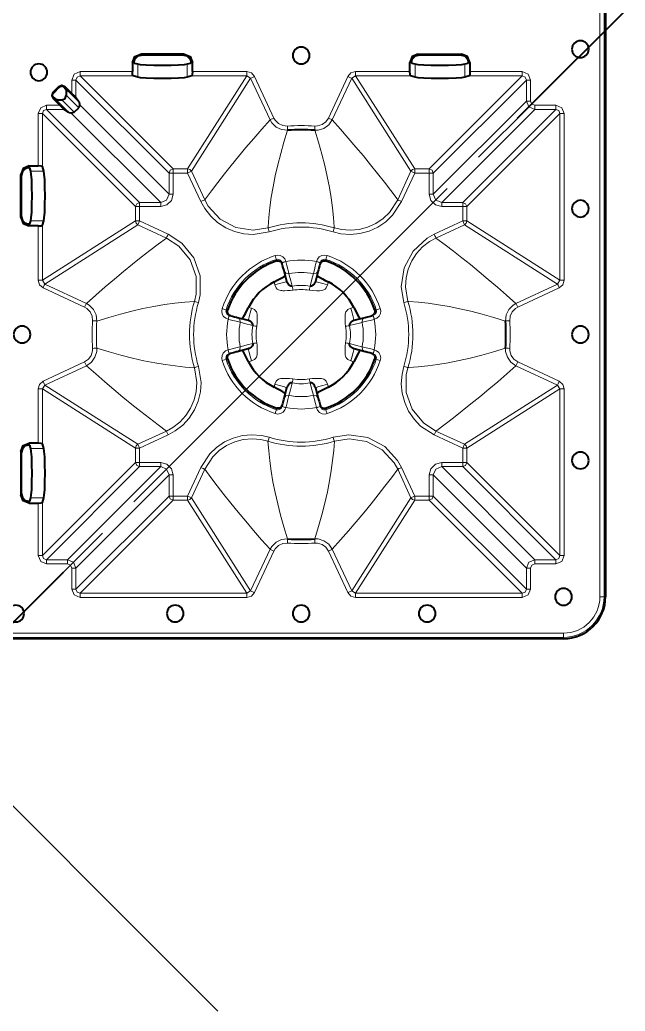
# Model space of a CAD drawing. Header units: millimetres. Extents: x 0 to 2941, y -405 to 1422.
# Drawn here: x 1132 to 1276.2, y 36.9 to 273.2 of the extents above; entities that cross this region are included whole.
import ezdxf

# ---------------------------------------------------------------- set-up
doc = ezdxf.new("R2010")
doc.units = ezdxf.units.MM
doc.layers.add('FINE', color=9, linetype='Continuous')
doc.layers.add('OUTLINE', color=7, linetype='Continuous')

msp = doc.modelspace()

# ---------------------------------------------------------------- linework, layer by layer
at = {"layer": 'FINE', "lineweight": 9}
for p, q in [((1270.23, 685.66), (1270.23, 135.69)), ((1261.24, 260.36), (1273.68, 272.8)), ((1160.89, 265), (1161.24, 264.88)), ((1170.81, 264.88), (1171.17, 265)), ((1227.32, 264.88), (1226.97, 265)), ((1237.25, 265), (1236.89, 264.88)), ((1159.36, 262.86), (1158.88, 263.01)), ((1160.12, 259.49), (1160.12, 262.59)), ((1171.93, 262.59), (1171.93, 259.49)), ((1173.18, 263.01), (1172.69, 262.86)), ((1224.96, 263.01), (1225.44, 262.86)), ((1226.2, 262.59), (1226.2, 259.49)), ((1238.02, 259.49), (1238.02, 262.59)), ((1238.77, 262.86), (1239.26, 263.01)), ((1186.13, 260.84), (1173.18, 260.84)), ((1224.96, 260.84), (1212.01, 260.84)), ((1251.71, 260.84), (1239.26, 260.84)), ((1144.42, 258.84), (1144.42, 255.66)), ((1168.59, 237.67), (1146.42, 259.84)), ((1146.42, 259.84), (1159.04, 259.84)), ((1186.13, 259.84), (1172, 237.67)), ((1172.91, 237.09), (1187.03, 259.26)), ((1173.01, 259.84), (1186.13, 259.84)), ((1186.13, 259.84), (1187.03, 259.26)), ((1187.03, 259.26), (1191.65, 249.36)), ((1210.2, 259.68), (1205.58, 249.78)), ((1206.48, 249.36), (1211.1, 259.26)), ((1211.1, 259.26), (1212.01, 259.84)), ((1212.01, 259.84), (1225.12, 259.84)), ((1251.71, 259.84), (1229.54, 237.67)), ((1230.54, 236.67), (1252.71, 258.84)), ((1239.09, 259.84), (1251.71, 259.84)), ((1252.71, 258.84), (1252.71, 253.83)), ((1140.09, 255.8), (1139.94, 255.9)), ((1141.46, 257.16), (1141.36, 257.31)), ((1146.07, 252.25), (1143.12, 255.21)), ((1138.42, 252.84), (1141.59, 252.84)), ((1145.01, 251.18), (1142.05, 254.14)), ((1167.59, 231.66), (1146.22, 253.04)), ((1252.71, 253.83), (1230.54, 231.66)), ((1241.33, 240.45), (1253.77, 252.89)), ((1136.42, 238.38), (1136.42, 250.84)), ((1159.59, 228.67), (1137.42, 250.84)), ((1137.42, 250.84), (1137.42, 238.22)), ((1232.54, 229.67), (1254.71, 251.84)), ((1238.54, 228.67), (1260.71, 250.84)), ((1254.71, 251.84), (1259.71, 251.84)), ((1132.26, 236.37), (1132.38, 236.02)), ((1134.4, 237.9), (1134.25, 238.38)), ((1137.77, 237.14), (1134.67, 237.14)), ((1167.59, 231.66), (1167.59, 236.67)), ((1168.59, 237.67), (1172, 237.67)), ((1175.17, 229.86), (1172, 236.67)), ((1172.91, 237.09), (1176.08, 230.28)), ((1222.06, 230.28), (1225.23, 237.09)), ((1226.13, 236.67), (1222.96, 229.86)), ((1226.13, 237.67), (1229.54, 237.67)), ((1229.54, 236.67), (1226.13, 236.67)), ((1229.54, 231.66), (1229.54, 236.67)), ((1230.54, 236.67), (1230.54, 231.66)), ((1159.2, 158.33), (1233.86, 232.99)), ((1176.08, 230.28), (1176.24, 230.5)), ((1221.9, 230.5), (1222.06, 230.28)), ((1232.54, 229.67), (1237.54, 229.67)), ((1160.59, 228.67), (1160.59, 225.26)), ((1165.6, 228.67), (1160.59, 228.67)), ((1237.54, 228.67), (1232.54, 228.67)), ((1237.54, 225.26), (1237.54, 228.67)), ((1238.54, 228.67), (1238.54, 225.26)), ((1132.38, 226.44), (1132.26, 226.09)), ((1134.25, 224.08), (1134.4, 224.56)), ((1134.67, 225.32), (1137.77, 225.32)), ((1137.42, 211.13), (1159.59, 225.26)), ((1230.74, 222.08), (1237.54, 225.26)), ((1260.71, 211.13), (1238.54, 225.26)), ((1136.42, 211.13), (1136.42, 224.08)), ((1137.42, 224.25), (1137.42, 211.13)), ((1160.17, 224.35), (1138, 210.23)), ((1166.97, 221.18), (1160.17, 224.35)), ((1191.18, 223.86), (1191.16, 223.61)), ((1206.97, 223.61), (1206.96, 223.86)), ((1237.96, 224.35), (1231.16, 221.18)), ((1237.96, 224.35), (1260.14, 210.23)), ((1231.16, 221.18), (1231.38, 221.02)), ((1195.43, 215.62), (1195.44, 215.57)), ((1137.42, 211.13), (1138, 210.23)), ((1192.78, 210.06), (1192.6, 210.74)), ((1205.54, 210.74), (1205.35, 210.06)), ((1260.71, 211.13), (1260.14, 210.23)), ((1147.48, 204.7), (1137.57, 209.32)), ((1138, 210.23), (1147.9, 205.61)), ((1260.14, 210.23), (1250.23, 205.61)), ((1224.74, 206.08), (1224.49, 206.09)), ((1186.52, 204.66), (1187.2, 204.48)), ((1210.93, 204.48), (1211.62, 204.66)), ((1181.68, 201.81), (1181.64, 201.83)), ((1216.5, 201.83), (1216.45, 201.81)), ((1181.64, 194.56), (1181.68, 194.57)), ((1216.45, 194.57), (1216.5, 194.56)), ((1137.57, 187.06), (1147.48, 191.68)), ((1187.2, 191.91), (1186.52, 191.72)), ((1211.62, 191.72), (1210.93, 191.91)), ((1147.9, 190.77), (1138, 186.15)), ((1224.49, 190.29), (1224.74, 190.3)), ((1250.23, 190.77), (1260.14, 186.15)), ((1136.42, 172.3), (1136.42, 185.25)), ((1138, 186.15), (1137.42, 185.25)), ((1159.59, 171.12), (1137.42, 185.25)), ((1137.42, 185.25), (1137.42, 172.13)), ((1138, 186.15), (1160.17, 172.03)), ((1192.6, 185.64), (1192.78, 186.33)), ((1205.35, 186.33), (1205.54, 185.64)), ((1260.14, 186.15), (1237.96, 172.03)), ((1238.54, 171.12), (1260.71, 185.25)), ((1260.14, 186.15), (1260.71, 185.25)), ((1260.71, 185.25), (1260.71, 145.54)), ((1261.71, 145.54), (1261.71, 185.25)), ((1195.44, 180.81), (1195.43, 180.76)), ((1202.7, 180.76), (1202.69, 180.81)), ((1160.17, 172.03), (1166.97, 175.2)), ((1231.38, 175.36), (1231.16, 175.2)), ((1231.16, 175.2), (1237.96, 172.03)), ((1167.39, 174.3), (1160.59, 171.12)), ((1237.54, 171.12), (1230.74, 174.3)), ((1132.38, 169.94), (1132.26, 170.29)), ((1134.25, 172.3), (1134.4, 171.82)), ((1134.67, 171.06), (1137.77, 171.06)), ((1159.59, 167.71), (1159.59, 171.12)), ((1237.54, 167.71), (1237.54, 171.12)), ((1238.54, 171.12), (1238.54, 167.71)), ((1137.42, 145.54), (1159.59, 167.71)), ((1160.59, 166.72), (1138.42, 144.54)), ((1143.42, 144.54), (1165.6, 166.72)), ((1165.6, 166.72), (1160.59, 166.72)), ((1172, 159.71), (1175.17, 166.52)), ((1176.08, 166.1), (1172.91, 159.29)), ((1225.23, 159.29), (1222.06, 166.1)), ((1222.96, 166.52), (1226.13, 159.71)), ((1232.54, 167.71), (1237.54, 167.71)), ((1254.71, 144.54), (1232.54, 166.72)), ((1237.54, 166.72), (1259.71, 144.54)), ((1260.71, 145.54), (1238.54, 167.71)), ((1167.59, 164.72), (1145.42, 142.55)), ((1167.59, 159.71), (1167.59, 164.72)), ((1230.54, 164.72), (1230.54, 159.71)), ((1252.71, 142.55), (1230.54, 164.72)), ((1132.26, 160.01), (1132.38, 160.36)), ((1134.4, 158.48), (1134.25, 158)), ((1137.77, 159.24), (1134.67, 159.24)), ((1145.42, 137.54), (1167.59, 159.71)), ((1168.59, 158.72), (1146.42, 136.54)), ((1172, 158.72), (1168.59, 158.72)), ((1186.13, 136.54), (1172, 158.72)), ((1172.91, 159.29), (1187.03, 137.12)), ((1211.1, 137.12), (1225.23, 159.29)), ((1226.13, 158.72), (1212.01, 136.54)), ((1229.54, 158.72), (1226.13, 158.72)), ((1251.71, 136.54), (1229.54, 158.72)), ((1136.42, 145.54), (1136.42, 158)), ((1137.42, 158.17), (1137.42, 145.54)), ((1139.29, 138.42), (1151.74, 150.86)), ((1187.03, 137.12), (1191.65, 147.02)), ((1192.55, 146.6), (1187.94, 136.7)), ((1210.2, 136.7), (1205.58, 146.6)), ((1206.48, 147.02), (1211.1, 137.12)), ((1138.42, 144.54), (1143.42, 144.54)), ((1259.71, 144.54), (1254.71, 144.54)), ((1143.42, 143.55), (1138.42, 143.55)), ((1144.42, 137.54), (1144.42, 142.55)), ((1145.42, 142.55), (1145.42, 137.54)), ((1253.71, 142.55), (1253.71, 137.54)), ((1254.71, 143.55), (1259.71, 143.55)), ((1211.1, 137.12), (1212.01, 136.54)), ((1186.13, 135.55), (1146.42, 135.55)), ((1212.01, 136.54), (1251.71, 136.54)), ((1251.71, 135.55), (1212.01, 135.55)), ((711.59, 127.03), (1261.57, 127.03)), ((1261.57, 125.7), (1261.57, 126.03))]:
    msp.add_line(p, q, dxfattribs=at)
for points in [[(1271.56, 135.69), (1271.23, 135.69), (1271.23, 685.66)], [(1158.88, 260.84), (1146.42, 260.84), (1145.01, 260.25), (1144.42, 258.84)], [(1146.42, 260.84), (1146.42, 260.15), (1146.42, 259.84)], [(1186.13, 260.84), (1186.13, 260.15), (1186.13, 259.84)], [(1187.94, 259.68), (1187.2, 260.52), (1186.13, 260.84)], [(1212.01, 260.84), (1210.93, 260.52), (1210.2, 259.68)], [(1212.01, 260.84), (1212.01, 260.15), (1212.01, 259.84)], [(1251.71, 260.84), (1251.71, 260.15), (1251.71, 259.84)], [(1253.71, 253.83), (1253.71, 258.84), (1253.13, 260.25), (1251.71, 260.84)], [(1145.42, 258.84), (1145.11, 258.84), (1144.42, 258.84)], [(1145.42, 258.84), (1145.71, 259.55), (1146.42, 259.84)], [(1145.42, 254.64), (1145.42, 258.84), (1167.59, 236.67)], [(1187.94, 259.68), (1187.31, 259.39), (1187.03, 259.26)], [(1210.2, 259.68), (1210.82, 259.39), (1211.1, 259.26)], [(1211.1, 259.26), (1225.23, 237.09), (1225.6, 237.51), (1226.13, 237.67), (1212.01, 259.84)], [(1251.71, 259.84), (1252.42, 259.55), (1252.71, 258.84)], [(1253.71, 258.84), (1253.02, 258.84), (1252.71, 258.84)], [(1142.78, 257.31), (1143.47, 256.27), (1146.17, 253.57)], [(1143.47, 256.27), (1143.28, 256.42), (1143.06, 256.51)], [(1143.11, 255.91), (1143.37, 256.17), (1143.47, 256.27)], [(1136.42, 250.84), (1137.01, 252.25), (1138.42, 252.84)], [(1138.42, 251.84), (1138.42, 252.15), (1138.42, 252.84)], [(1139.95, 254.48), (1140.99, 253.79), (1140.84, 253.98), (1140.74, 254.19)], [(1141.35, 254.15), (1141.09, 253.89), (1140.99, 253.79), (1143.69, 251.08)], [(1253.71, 253.83), (1253.02, 253.83), (1252.71, 253.83)], [(1252.71, 253.83), (1253.3, 252.42), (1254.71, 251.84)], [(1259.71, 252.84), (1254.71, 252.84), (1254, 253.13), (1253.71, 253.83)], [(1254.71, 252.84), (1254.71, 252.15), (1254.71, 251.84)], [(1259.71, 252.84), (1259.71, 252.15), (1259.71, 251.84)], [(1261.71, 250.84), (1261.13, 252.25), (1259.71, 252.84)], [(1136.42, 250.84), (1137.11, 250.84), (1137.42, 250.84)], [(1138.42, 251.84), (1137.71, 251.55), (1137.42, 250.84)], [(1142.61, 251.84), (1138.42, 251.84), (1160.59, 229.67), (1165.6, 229.67), (1144.22, 251.04)], [(1259.71, 251.84), (1237.54, 229.67), (1238.25, 229.37), (1238.54, 228.67)], [(1259.71, 251.84), (1260.42, 251.55), (1260.71, 250.84), (1260.71, 211.13)], [(1260.56, 209.32), (1261.4, 210.06), (1261.71, 211.13), (1261.71, 250.84)], [(1261.71, 250.84), (1261.02, 250.84), (1260.71, 250.84)], [(1191.65, 249.36), (1189.68, 247.12), (1187.77, 244.92), (1185.92, 242.75), (1184.13, 240.61), (1182.41, 238.5), (1180.77, 236.45), (1179.2, 234.44), (1177.69, 232.46), (1176.24, 230.5)], [(1192.55, 249.78), (1192.22, 249.62), (1191.93, 249.49), (1191.73, 249.4), (1191.65, 249.36)], [(1191.65, 249.36), (1192.06, 248.66), (1193.09, 247.64), (1194.4, 247.02), (1195.84, 246.88)], [(1202.29, 246.88), (1203.1, 246.9), (1204.49, 247.31), (1205.66, 248.17), (1206.48, 249.36)], [(1205.58, 249.78), (1204.95, 248.86), (1204.05, 248.21), (1202.98, 247.89), (1202.36, 247.87)], [(1205.58, 249.78), (1205.91, 249.62), (1206.2, 249.49), (1206.4, 249.4), (1206.48, 249.36)], [(1221.9, 230.5), (1220.42, 232.49), (1218.88, 234.51), (1217.27, 236.57), (1215.6, 238.65), (1213.88, 240.76), (1212.12, 242.87), (1210.3, 245), (1208.42, 247.16), (1206.48, 249.36)], [(1191.18, 223.86), (1191.35, 226.12), (1191.61, 228.47), (1191.95, 230.9), (1192.38, 233.41), (1192.9, 236), (1193.5, 238.62), (1194.19, 241.3), (1194.97, 244.06), (1195.84, 246.88)], [(1195.78, 247.87), (1195.8, 247.5), (1195.82, 247.19), (1195.84, 246.97), (1195.84, 246.88)], [(1202.36, 247.87), (1202.33, 247.5), (1202.31, 247.19), (1202.3, 246.97), (1202.29, 246.88)], [(1202.29, 246.88), (1203.18, 244.01), (1203.97, 241.21), (1204.67, 238.47), (1205.27, 235.82), (1205.79, 233.23), (1206.2, 230.77), (1206.54, 228.38), (1206.79, 226.08), (1206.96, 223.86)], [(1167.59, 236.67), (1167.89, 237.37), (1168.59, 237.67)], [(1167.59, 236.67), (1167.9, 236.67), (1168.59, 236.67)], [(1168.59, 237.67), (1168.59, 237.35), (1168.59, 236.67)], [(1172, 236.67), (1168.59, 236.67), (1168.59, 231.66)], [(1172, 237.67), (1172, 237.35), (1172, 236.67)], [(1172, 237.67), (1172.54, 237.51), (1172.91, 237.09)], [(1172.91, 237.09), (1172.62, 236.96), (1172, 236.67)], [(1225.23, 237.09), (1225.51, 236.96), (1226.13, 236.67)], [(1226.13, 237.67), (1226.13, 237.35), (1226.13, 236.67)], [(1229.54, 237.67), (1229.54, 237.35), (1229.54, 236.67)], [(1229.54, 237.67), (1230.25, 237.37), (1230.54, 236.67)], [(1230.54, 236.67), (1230.23, 236.67), (1229.54, 236.67)], [(1168.59, 231.66), (1168.19, 230.16), (1167.09, 229.07), (1165.6, 228.67)], [(1165.6, 229.67), (1167.01, 230.25), (1167.59, 231.66)], [(1167.59, 231.66), (1167.9, 231.66), (1168.59, 231.66)], [(1232.54, 228.67), (1231.04, 229.07), (1229.94, 230.16), (1229.54, 231.66)], [(1230.54, 231.66), (1230.23, 231.66), (1229.54, 231.66)], [(1230.54, 231.66), (1231.12, 230.25), (1232.54, 229.67)], [(1159.59, 225.26), (1159.59, 228.67), (1159.89, 229.37), (1160.59, 229.67)], [(1160.59, 229.67), (1160.59, 229.35), (1160.59, 228.67)], [(1165.6, 229.67), (1165.6, 229.35), (1165.6, 228.67)], [(1176.08, 230.28), (1175.99, 230.25), (1175.8, 230.15), (1175.51, 230.02), (1175.17, 229.86)], [(1191.46, 222.66), (1187.67, 222.05), (1185.43, 222.2), (1183.18, 222.74), (1181.11, 223.62), (1179.17, 224.87), (1177.51, 226.39), (1176.09, 228.21), (1175.17, 229.86)], [(1176.08, 230.28), (1176.92, 228.76), (1179.78, 225.66), (1183.49, 223.68), (1187.65, 223.05), (1191.16, 223.61)], [(1206.97, 223.61), (1208.67, 223.21), (1210.75, 223.04), (1212.88, 223.24), (1214.89, 223.77), (1216.84, 224.66), (1218.57, 225.83), (1220.11, 227.31), (1222.06, 230.28)], [(1222.06, 230.28), (1222.14, 230.25), (1222.34, 230.15), (1222.63, 230.02), (1222.96, 229.86)], [(1232.54, 229.67), (1232.54, 229.35), (1232.54, 228.67)], [(1237.54, 229.67), (1237.54, 229.35), (1237.54, 228.67)], [(1160.59, 228.67), (1159.9, 228.67), (1159.59, 228.67)], [(1238.54, 228.67), (1238.23, 228.67), (1237.54, 228.67)], [(1160.59, 225.26), (1159.9, 225.26), (1159.59, 225.26)], [(1160.17, 224.35), (1159.75, 224.72), (1159.59, 225.26)], [(1160.59, 225.26), (1160.3, 224.63), (1160.17, 224.35)], [(1160.59, 225.26), (1167.39, 222.08), (1170.61, 219.99), (1173.47, 216.46), (1175, 212.18), (1175.03, 207.63), (1174.6, 205.8)], [(1238.54, 225.26), (1238.23, 225.26), (1237.54, 225.26)], [(1237.96, 224.35), (1237.83, 224.63), (1237.54, 225.26)], [(1238.54, 225.26), (1238.38, 224.72), (1237.96, 224.35)], [(1167.39, 222.08), (1167.24, 221.75), (1167.1, 221.46), (1167.01, 221.26), (1166.97, 221.18)], [(1191.16, 223.61), (1191.19, 223.52), (1191.26, 223.31), (1191.35, 223.01), (1191.46, 222.66)], [(1206.97, 223.61), (1206.94, 223.52), (1206.88, 223.31), (1206.78, 223.01), (1206.67, 222.66)], [(1223.53, 205.8), (1222.92, 209.58), (1223.61, 214.08), (1225.75, 218.09), (1229.09, 221.17), (1230.74, 222.08)], [(1231.16, 221.18), (1231.12, 221.26), (1231.03, 221.46), (1230.89, 221.75), (1230.74, 222.08)], [(1147.9, 205.61), (1150.16, 207.6), (1152.39, 209.54), (1154.58, 211.41), (1156.75, 213.21), (1158.89, 214.95), (1160.95, 216.6), (1162.99, 218.19), (1165, 219.71), (1166.97, 221.18)], [(1173.65, 206.09), (1174.05, 207.79), (1174.02, 212), (1172.6, 215.97), (1169.95, 219.24), (1166.97, 221.18)], [(1231.16, 221.18), (1229.63, 220.33), (1227.99, 219.06), (1226.54, 217.48), (1225.4, 215.73), (1224.56, 213.77), (1224.07, 211.74), (1223.92, 209.6), (1224.49, 206.09)], [(1250.23, 205.61), (1248, 207.58), (1245.8, 209.49), (1243.63, 211.34), (1241.49, 213.13), (1239.37, 214.85), (1237.33, 216.48), (1235.32, 218.06), (1233.33, 219.57), (1231.38, 221.02)], [(1192.87, 217.03), (1193.38, 217.13), (1194.05, 217.05), (1194.66, 216.74), (1195.14, 216.25), (1195.43, 215.62)], [(1192.87, 217.03), (1193.07, 216.42), (1193.18, 216.1)], [(1194.47, 215.36), (1194.32, 215.69), (1194.08, 215.94), (1193.77, 216.1), (1193.43, 216.15), (1193.18, 216.1), (1193.23, 215.9), (1193.27, 215.73)], [(1195.43, 215.62), (1194.75, 215.44), (1194.47, 215.36)], [(1195.44, 215.57), (1194.76, 215.39), (1194.48, 215.32)], [(1195.44, 215.57), (1195.68, 214.61), (1195.89, 213.75), (1196.05, 213.1), (1196.14, 212.73), (1196.15, 212.7), (1196.24, 212.37), (1196.59, 211.02), (1196.93, 209.72)], [(1201.98, 212.7), (1202.06, 213.03), (1202.21, 213.65), (1202.42, 214.48), (1202.65, 215.44), (1202.69, 215.57)], [(1202.69, 215.57), (1202.7, 215.62), (1202.94, 216.17), (1203.38, 216.68), (1203.96, 217.01), (1204.61, 217.13), (1205.26, 217.03)], [(1203.66, 215.32), (1203.37, 215.39), (1202.69, 215.57)], [(1203.67, 215.36), (1203.38, 215.44), (1202.7, 215.62)], [(1204.86, 215.73), (1204.95, 216.06), (1204.96, 216.1), (1204.63, 216.15), (1204.3, 216.08), (1204.01, 215.91), (1203.79, 215.64), (1203.67, 215.36)], [(1204.96, 216.1), (1205.06, 216.42), (1205.26, 217.03)], [(1196.15, 212.7), (1195.42, 212.83), (1194.99, 213.41)], [(1203.14, 213.41), (1202.71, 212.83), (1201.98, 212.7)], [(1136.42, 211.13), (1137.11, 211.13), (1137.42, 211.13)], [(1137.57, 209.32), (1136.73, 210.06), (1136.42, 211.13)], [(1192.78, 210.06), (1193.89, 210.35), (1194.83, 210.6), (1195.46, 210.77), (1195.68, 210.83)], [(1205.35, 210.06), (1204.24, 210.35), (1203.3, 210.6), (1202.67, 210.77), (1202.45, 210.83)], [(1261.71, 211.13), (1261.02, 211.13), (1260.71, 211.13)], [(1137.57, 209.32), (1137.86, 209.94), (1138, 210.23)], [(1192.78, 210.06), (1193.13, 209.31), (1193.38, 209.04), (1193.68, 208.85), (1194.19, 208.69), (1194.43, 208.66), (1194.72, 208.64), (1195.13, 208.64), (1195.81, 208.65), (1196.42, 208.67), (1197.11, 208.75)], [(1197.11, 208.75), (1197.05, 209.09), (1196.99, 209.39), (1196.95, 209.6), (1196.93, 209.72)], [(1201.02, 208.75), (1201.85, 208.67), (1202.81, 208.64), (1203.42, 208.64), (1203.94, 208.69), (1204.21, 208.75), (1204.45, 208.85), (1204.75, 209.04), (1205.01, 209.31), (1205.35, 210.06)], [(1201.02, 208.75), (1201.08, 209.09), (1201.14, 209.39), (1201.18, 209.6), (1201.2, 209.72)], [(1248.75, 201.48), (1248.86, 202.59), (1249.34, 203.59), (1250.12, 204.39), (1250.65, 204.7), (1260.56, 209.32)], [(1260.56, 209.32), (1260.27, 209.94), (1260.14, 210.23)], [(1147.48, 204.7), (1147.63, 205.04), (1147.77, 205.33), (1147.86, 205.53), (1147.9, 205.61)], [(1147.9, 205.61), (1148.6, 205.2), (1149.62, 204.17), (1150.23, 202.86), (1150.38, 201.41)], [(1173.65, 206.09), (1171.37, 205.93), (1169, 205.67), (1166.54, 205.33), (1164, 204.9), (1161.38, 204.38), (1158.74, 203.78), (1156.02, 203.08), (1153.23, 202.29), (1150.38, 201.41)], [(1174.6, 205.8), (1174.25, 205.91), (1173.94, 206), (1173.73, 206.07), (1173.65, 206.09)], [(1224.49, 206.09), (1224.4, 206.07), (1224.19, 206), (1223.89, 205.91), (1223.53, 205.8)], [(1224.74, 206.08), (1227, 205.91), (1229.35, 205.65), (1231.78, 205.31), (1234.29, 204.88), (1236.88, 204.35), (1239.5, 203.75), (1242.18, 203.06), (1244.93, 202.28), (1247.75, 201.41)], [(1250.23, 205.61), (1249.53, 205.2), (1248.52, 204.17), (1247.9, 202.86), (1247.75, 201.41)], [(1250.65, 204.7), (1250.5, 205.04), (1250.36, 205.33), (1250.27, 205.53), (1250.23, 205.61)], [(1149.38, 201.48), (1149.27, 202.59), (1148.8, 203.59), (1148.02, 204.39), (1147.48, 204.7)], [(1181.64, 201.83), (1181.09, 202.06), (1180.58, 202.5), (1180.25, 203.08), (1180.13, 203.73), (1180.22, 204.39)], [(1180.22, 204.39), (1180.83, 204.19), (1181.16, 204.08)], [(1181.53, 203.98), (1181.19, 204.07), (1181.16, 204.08), (1181.11, 203.75), (1181.18, 203.43), (1181.35, 203.14), (1181.61, 202.91), (1181.89, 202.79)], [(1187.2, 204.48), (1186.9, 203.37), (1186.65, 202.43), (1186.48, 201.8), (1186.42, 201.58)], [(1188.5, 200.15), (1188.59, 200.97), (1188.61, 201.93), (1188.61, 202.54), (1188.57, 203.06), (1188.51, 203.33), (1188.41, 203.57), (1188.21, 203.88), (1187.95, 204.13), (1187.2, 204.48)], [(1210.93, 204.48), (1210.19, 204.13), (1209.92, 203.88), (1209.72, 203.57), (1209.56, 203.06), (1209.53, 202.83), (1209.52, 202.54), (1209.52, 202.13), (1209.53, 201.44), (1209.55, 200.84), (1209.63, 200.15)], [(1211.71, 201.58), (1211.65, 201.8), (1211.48, 202.43), (1211.23, 203.37), (1210.93, 204.48)], [(1217.91, 204.39), (1218.01, 203.88), (1217.93, 203.21), (1217.62, 202.59), (1217.12, 202.11), (1216.5, 201.83)], [(1216.97, 204.08), (1216.78, 204.03), (1216.6, 203.98)], [(1216.97, 204.08), (1217.3, 204.19), (1217.91, 204.39)], [(1149.38, 201.48), (1149.75, 201.46), (1150.07, 201.44), (1150.29, 201.42), (1150.38, 201.41)], [(1181.64, 201.83), (1181.82, 202.51), (1181.89, 202.79)], [(1181.68, 201.81), (1181.87, 202.5), (1181.94, 202.78)], [(1184.55, 201.11), (1184.22, 201.19), (1183.61, 201.34), (1182.78, 201.54), (1181.82, 201.78), (1181.68, 201.81)], [(1184.55, 201.11), (1184.43, 201.83), (1183.85, 202.27)], [(1187.54, 200.33), (1187.2, 200.41), (1185.85, 200.77), (1184.55, 201.11)], [(1213.58, 201.11), (1213.24, 201.02), (1211.9, 200.67), (1210.6, 200.33)], [(1214.29, 202.27), (1213.71, 201.83), (1213.58, 201.11)], [(1216.45, 201.81), (1215.48, 201.57), (1214.63, 201.36), (1213.98, 201.2), (1213.61, 201.11), (1213.58, 201.11)], [(1216.19, 202.78), (1216.27, 202.5), (1216.45, 201.81)], [(1216.24, 202.79), (1216.31, 202.51), (1216.5, 201.83)], [(1248.75, 201.48), (1248.38, 201.46), (1248.06, 201.44), (1247.84, 201.42), (1247.75, 201.41)], [(1187.54, 200.33), (1187.65, 200.3), (1187.87, 200.26), (1188.17, 200.21), (1188.5, 200.15)], [(1209.63, 200.15), (1209.97, 200.21), (1210.26, 200.26), (1210.48, 200.3), (1210.6, 200.33)], [(1187.2, 191.91), (1187.95, 192.25), (1188.21, 192.5), (1188.41, 192.81), (1188.57, 193.32), (1188.6, 193.55), (1188.61, 193.84), (1188.62, 194.25), (1188.6, 194.94), (1188.59, 195.55), (1188.5, 196.23)], [(1187.54, 196.06), (1187.65, 196.08), (1187.87, 196.12), (1188.17, 196.17), (1188.5, 196.23)], [(1209.63, 196.23), (1209.54, 195.41), (1209.52, 194.45), (1209.52, 193.84), (1209.56, 193.32), (1209.63, 193.05), (1209.72, 192.81), (1209.92, 192.5), (1210.19, 192.25), (1210.93, 191.91)], [(1209.63, 196.23), (1209.97, 196.17), (1210.26, 196.12), (1210.48, 196.08), (1210.6, 196.06)], [(1147.48, 191.68), (1148.39, 192.31), (1149.05, 193.21), (1149.37, 194.28), (1149.38, 194.9)], [(1150.38, 194.97), (1150.36, 194.15), (1149.94, 192.77), (1149.09, 191.6), (1147.9, 190.77)], [(1149.38, 194.9), (1149.75, 194.92), (1150.07, 194.95), (1150.29, 194.96), (1150.38, 194.97)], [(1150.38, 194.97), (1153.29, 194.07), (1156.12, 193.27), (1158.88, 192.57), (1161.57, 191.96), (1164.19, 191.44), (1166.67, 191.03), (1169.08, 190.7), (1171.41, 190.45), (1173.65, 190.29)], [(1180.22, 191.99), (1180.13, 192.5), (1180.21, 193.17), (1180.51, 193.79), (1181.01, 194.27), (1181.64, 194.56)], [(1181.64, 194.56), (1181.82, 193.87), (1181.89, 193.59)], [(1181.68, 194.57), (1182.65, 194.81), (1183.51, 195.02), (1184.16, 195.18), (1184.53, 195.27), (1184.55, 195.27)], [(1181.68, 194.57), (1181.87, 193.88), (1181.94, 193.6)], [(1184.55, 195.27), (1184.43, 194.55), (1183.85, 194.11)], [(1184.55, 195.27), (1184.89, 195.36), (1186.24, 195.72), (1187.54, 196.06)], [(1186.42, 194.8), (1186.48, 194.58), (1186.65, 193.95), (1186.9, 193.01), (1187.2, 191.91)], [(1210.6, 196.06), (1210.93, 195.97), (1212.28, 195.61), (1213.58, 195.27)], [(1210.93, 191.91), (1211.23, 193.01), (1211.48, 193.95), (1211.65, 194.58), (1211.71, 194.8)], [(1213.58, 195.27), (1213.91, 195.19), (1214.52, 195.04), (1215.36, 194.84), (1216.31, 194.6), (1216.45, 194.57)], [(1214.29, 194.11), (1213.71, 194.55), (1213.58, 195.27)], [(1216.19, 193.6), (1216.27, 193.88), (1216.45, 194.57)], [(1216.24, 193.59), (1216.31, 193.87), (1216.5, 194.56)], [(1216.5, 194.56), (1217.04, 194.32), (1217.55, 193.88), (1217.88, 193.3), (1218.01, 192.65), (1217.91, 191.99)], [(1247.75, 194.97), (1244.88, 194.08), (1242.08, 193.29), (1239.35, 192.59), (1236.69, 191.99), (1234.11, 191.47), (1231.64, 191.05), (1229.26, 190.72), (1226.96, 190.47), (1224.74, 190.3)], [(1248.75, 194.9), (1248.38, 194.92), (1248.06, 194.95), (1247.84, 194.96), (1247.75, 194.97)], [(1247.75, 194.97), (1247.78, 194.15), (1248.19, 192.77), (1249.04, 191.6), (1250.23, 190.77)], [(1250.65, 191.68), (1249.74, 192.31), (1249.09, 193.21), (1248.77, 194.28), (1248.75, 194.9)], [(1147.48, 191.68), (1147.63, 191.34), (1147.77, 191.06), (1147.86, 190.86), (1147.9, 190.77)], [(1180.22, 191.99), (1180.83, 192.19), (1181.16, 192.3)], [(1181.89, 193.59), (1181.57, 193.44), (1181.31, 193.2), (1181.16, 192.89), (1181.11, 192.56), (1181.16, 192.3), (1181.35, 192.35), (1181.53, 192.4)], [(1216.97, 192.3), (1217.02, 192.63), (1216.96, 192.95), (1216.78, 193.25), (1216.52, 193.47), (1216.24, 193.59)], [(1216.6, 192.4), (1216.94, 192.31), (1216.97, 192.3)], [(1216.97, 192.3), (1217.3, 192.19), (1217.91, 191.99)], [(1250.65, 191.68), (1250.5, 191.34), (1250.36, 191.06), (1250.27, 190.86), (1250.23, 190.77)], [(1261.71, 185.25), (1261.4, 186.32), (1260.56, 187.06), (1250.65, 191.68)], [(1166.97, 175.2), (1164.96, 176.69), (1162.92, 178.25), (1160.84, 179.87), (1158.73, 181.55), (1156.6, 183.3), (1154.47, 185.07), (1152.31, 186.91), (1150.12, 188.81), (1147.9, 190.77)], [(1166.97, 175.2), (1168.5, 176.05), (1170.15, 177.32), (1171.6, 178.9), (1172.73, 180.65), (1173.57, 182.62), (1174.06, 184.64), (1174.21, 186.78), (1173.65, 190.29)], [(1174.6, 190.58), (1175.21, 186.8), (1175.06, 184.55), (1174.52, 182.3), (1173.64, 180.23), (1172.39, 178.29), (1170.87, 176.63), (1169.04, 175.21), (1167.39, 174.3)], [(1174.6, 190.58), (1174.25, 190.47), (1173.94, 190.38), (1173.73, 190.31), (1173.65, 190.29)], [(1224.49, 190.29), (1224.4, 190.31), (1224.19, 190.38), (1223.89, 190.47), (1223.53, 190.58)], [(1224.49, 190.29), (1224.09, 188.59), (1224.11, 184.38), (1225.53, 180.41), (1228.19, 177.14), (1231.16, 175.2)], [(1231.38, 175.36), (1233.37, 176.84), (1235.39, 178.38), (1237.44, 179.99), (1239.52, 181.65), (1241.64, 183.38), (1243.74, 185.14), (1245.88, 186.96), (1248.04, 188.83), (1250.23, 190.77)], [(1136.42, 185.25), (1136.73, 186.32), (1137.57, 187.06)], [(1137.57, 187.06), (1137.86, 186.44), (1138, 186.15)], [(1197.11, 187.63), (1196.28, 187.72), (1195.33, 187.74), (1194.72, 187.74), (1194.19, 187.69), (1193.93, 187.63), (1193.68, 187.53), (1193.38, 187.34), (1193.13, 187.07), (1192.78, 186.33)], [(1196.93, 186.66), (1196.84, 186.32), (1196.49, 184.98), (1196.15, 183.68)], [(1196.93, 186.66), (1196.95, 186.78), (1196.99, 187), (1197.05, 187.29), (1197.11, 187.63)], [(1205.35, 186.33), (1205.01, 187.07), (1204.75, 187.34), (1204.45, 187.53), (1203.94, 187.69), (1203.7, 187.72), (1203.42, 187.74), (1203, 187.74), (1202.32, 187.73), (1201.71, 187.71), (1201.02, 187.63)], [(1201.2, 186.66), (1201.18, 186.78), (1201.14, 187), (1201.08, 187.29), (1201.02, 187.63)], [(1201.98, 183.68), (1201.9, 184.01), (1201.54, 185.36), (1201.2, 186.66)], [(1260.56, 187.06), (1260.27, 186.44), (1260.14, 186.15)], [(1136.42, 185.25), (1137.11, 185.25), (1137.42, 185.25)], [(1192.78, 186.33), (1193.89, 186.03), (1194.83, 185.78), (1195.46, 185.61), (1195.68, 185.55)], [(1202.45, 185.55), (1202.67, 185.61), (1203.3, 185.78), (1204.24, 186.03), (1205.35, 186.33)], [(1261.71, 185.25), (1261.02, 185.25), (1260.71, 185.25)], [(1196.15, 183.68), (1195.42, 183.55), (1194.99, 182.97)], [(1196.15, 183.68), (1196.07, 183.35), (1195.92, 182.73), (1195.71, 181.9), (1195.48, 180.95), (1195.44, 180.81)], [(1202.69, 180.81), (1202.45, 181.77), (1202.24, 182.63), (1202.08, 183.28), (1201.99, 183.65), (1201.98, 183.68)], [(1203.14, 182.97), (1202.71, 183.55), (1201.98, 183.68)], [(1195.43, 180.76), (1195.2, 180.22), (1194.75, 179.71), (1194.18, 179.37), (1193.52, 179.25), (1192.87, 179.35)], [(1192.87, 179.35), (1193.07, 179.96), (1193.18, 180.28)], [(1193.27, 180.65), (1193.18, 180.32), (1193.18, 180.28), (1193.5, 180.23), (1193.83, 180.3), (1194.12, 180.47), (1194.35, 180.74), (1194.47, 181.02)], [(1195.43, 180.76), (1194.75, 180.94), (1194.47, 181.02)], [(1195.44, 180.81), (1194.76, 180.99), (1194.48, 181.07)], [(1203.66, 181.07), (1203.37, 180.99), (1202.69, 180.81)], [(1203.67, 181.02), (1203.38, 180.94), (1202.7, 180.76)], [(1205.26, 179.35), (1204.75, 179.25), (1204.08, 179.33), (1203.47, 179.64), (1202.99, 180.13), (1202.7, 180.76)], [(1203.67, 181.02), (1203.81, 180.7), (1204.06, 180.44), (1204.36, 180.28), (1204.7, 180.24), (1204.96, 180.28)], [(1204.96, 180.28), (1204.91, 180.48), (1204.86, 180.65)], [(1204.96, 180.28), (1205.06, 179.96), (1205.26, 179.35)], [(1167.39, 174.3), (1167.24, 174.63), (1167.1, 174.92), (1167.01, 175.12), (1166.97, 175.2)], [(1231.16, 175.2), (1231.12, 175.12), (1231.03, 174.92), (1230.89, 174.63), (1230.74, 174.3)], [(1175.17, 166.52), (1177.27, 169.73), (1178.89, 171.29), (1180.8, 172.59), (1182.84, 173.53), (1185.08, 174.13), (1187.32, 174.33), (1189.62, 174.16), (1191.46, 173.72)], [(1191.16, 172.77), (1189.46, 173.17), (1187.39, 173.34), (1185.25, 173.14), (1183.24, 172.61), (1181.29, 171.72), (1179.57, 170.56), (1178.02, 169.07), (1176.08, 166.1)], [(1191.46, 173.72), (1191.35, 173.37), (1191.26, 173.07), (1191.19, 172.86), (1191.16, 172.77)], [(1191.16, 172.77), (1191.33, 170.49), (1191.58, 168.12), (1191.92, 165.66), (1192.35, 163.13), (1192.87, 160.51), (1193.48, 157.86), (1194.17, 155.14), (1194.96, 152.36), (1195.84, 149.5)], [(1202.29, 149.5), (1203.19, 152.41), (1203.99, 155.24), (1204.69, 158.01), (1205.3, 160.7), (1205.81, 163.31), (1206.23, 165.8), (1206.56, 168.21), (1206.81, 170.53), (1206.97, 172.77)], [(1206.67, 173.72), (1210.46, 174.33), (1214.96, 173.65), (1218.97, 171.51), (1222.05, 168.17), (1222.96, 166.52)], [(1206.67, 173.72), (1206.78, 173.37), (1206.88, 173.07), (1206.94, 172.86), (1206.97, 172.77)], [(1222.06, 166.1), (1221.21, 167.62), (1218.36, 170.72), (1214.64, 172.7), (1210.48, 173.33), (1206.97, 172.77)], [(1159.59, 171.12), (1159.75, 171.66), (1160.17, 172.03)], [(1160.59, 171.12), (1159.9, 171.12), (1159.59, 171.12)], [(1160.59, 171.12), (1160.3, 171.75), (1160.17, 172.03)], [(1160.59, 171.12), (1160.59, 167.71), (1165.6, 167.71)], [(1237.96, 172.03), (1237.83, 171.75), (1237.54, 171.12)], [(1238.54, 171.12), (1238.23, 171.12), (1237.54, 171.12)], [(1237.96, 172.03), (1238.38, 171.66), (1238.54, 171.12)], [(1160.59, 167.71), (1159.9, 167.71), (1159.59, 167.71)], [(1160.59, 166.72), (1159.89, 167.01), (1159.59, 167.71)], [(1160.59, 167.71), (1160.59, 167.03), (1160.59, 166.72)], [(1165.6, 167.71), (1167.09, 167.31), (1168.19, 166.22), (1168.59, 164.72), (1168.59, 159.71), (1172, 159.71)], [(1165.6, 167.71), (1165.6, 167.03), (1165.6, 166.72)], [(1167.59, 164.72), (1167.01, 166.13), (1165.6, 166.72)], [(1175.17, 166.52), (1175.51, 166.36), (1175.8, 166.23), (1175.99, 166.14), (1176.08, 166.1)], [(1191.65, 147.02), (1189.65, 149.28), (1187.72, 151.51), (1185.85, 153.71), (1184.05, 155.87), (1182.3, 158.01), (1180.66, 160.08), (1179.07, 162.11), (1177.54, 164.12), (1176.08, 166.1)], [(1222.06, 166.1), (1220.56, 164.08), (1219.01, 162.04), (1217.39, 159.96), (1215.71, 157.86), (1213.96, 155.72), (1212.18, 153.59), (1210.35, 151.43), (1208.45, 149.24), (1206.48, 147.02)], [(1222.96, 166.52), (1222.63, 166.36), (1222.34, 166.23), (1222.14, 166.14), (1222.06, 166.1)], [(1229.54, 164.72), (1229.94, 166.22), (1231.04, 167.31), (1232.54, 167.71)], [(1232.54, 166.72), (1231.12, 166.13), (1230.54, 164.72)], [(1232.54, 167.71), (1232.54, 167.03), (1232.54, 166.72)], [(1238.54, 167.71), (1238.25, 167.01), (1237.54, 166.72), (1232.54, 166.72)], [(1238.54, 167.71), (1238.23, 167.71), (1237.54, 167.71), (1237.54, 167.03), (1237.54, 166.72)], [(1168.59, 164.72), (1167.9, 164.72), (1167.59, 164.72)], [(1226.13, 159.71), (1229.54, 159.71), (1229.54, 164.72)], [(1229.54, 164.72), (1230.23, 164.72), (1230.54, 164.72)], [(1168.59, 159.71), (1167.9, 159.71), (1167.59, 159.71)], [(1168.59, 158.72), (1167.89, 159.01), (1167.59, 159.71)], [(1168.59, 159.71), (1168.59, 159.03), (1168.59, 158.72)], [(1172, 159.71), (1172, 159.03), (1172, 158.72)], [(1172, 159.71), (1172.62, 159.42), (1172.91, 159.29)], [(1172.91, 159.29), (1172.54, 158.87), (1172, 158.72)], [(1226.13, 159.71), (1225.51, 159.42), (1225.23, 159.29)], [(1226.13, 158.72), (1225.6, 158.87), (1225.23, 159.29)], [(1226.13, 159.71), (1226.13, 159.03), (1226.13, 158.72)], [(1229.54, 159.71), (1229.54, 159.03), (1229.54, 158.72)], [(1229.54, 159.71), (1230.23, 159.71), (1230.54, 159.71)], [(1230.54, 159.71), (1230.25, 159.01), (1229.54, 158.72)], [(1230.54, 159.71), (1252.71, 137.54), (1252.71, 142.55)], [(1191.65, 147.02), (1192.06, 147.72), (1193.09, 148.74), (1194.4, 149.36), (1195.84, 149.5)], [(1195.78, 148.51), (1195.8, 148.88), (1195.82, 149.19), (1195.84, 149.41), (1195.84, 149.5)], [(1202.36, 148.51), (1202.33, 148.88), (1202.31, 149.19), (1202.3, 149.41), (1202.29, 149.5)], [(1202.29, 149.5), (1203.1, 149.48), (1204.49, 149.07), (1205.66, 148.21), (1206.48, 147.02)], [(1192.55, 146.6), (1192.22, 146.76), (1191.93, 146.89), (1191.73, 146.99), (1191.65, 147.02)], [(1195.78, 148.51), (1194.67, 148.39), (1193.66, 147.92), (1192.87, 147.14), (1192.55, 146.6)], [(1205.58, 146.6), (1204.95, 147.52), (1204.05, 148.17), (1202.98, 148.49), (1202.36, 148.51)], [(1205.58, 146.6), (1205.91, 146.76), (1206.2, 146.89), (1206.4, 146.99), (1206.48, 147.02)], [(1136.42, 145.54), (1137.11, 145.54), (1137.42, 145.54)], [(1138.42, 143.55), (1137.01, 144.13), (1136.42, 145.54)], [(1137.42, 145.54), (1137.71, 144.83), (1138.42, 144.54)], [(1138.42, 143.55), (1138.42, 144.23), (1138.42, 144.54)], [(1143.42, 143.55), (1143.42, 144.23), (1143.42, 144.54)], [(1143.42, 144.54), (1144.83, 143.96), (1145.42, 142.55)], [(1252.71, 142.55), (1253.3, 143.96), (1254.71, 144.54)], [(1254.71, 143.55), (1254.71, 144.23), (1254.71, 144.54)], [(1260.71, 145.54), (1260.42, 144.83), (1259.71, 144.54)], [(1259.71, 143.55), (1261.13, 144.13), (1261.71, 145.54)], [(1259.71, 143.55), (1259.71, 144.23), (1259.71, 144.54)], [(1261.71, 145.54), (1261.02, 145.54), (1260.71, 145.54)], [(1144.42, 142.55), (1144.13, 143.25), (1143.42, 143.55)], [(1144.42, 142.55), (1145.11, 142.55), (1145.42, 142.55)], [(1253.71, 142.55), (1253.02, 142.55), (1252.71, 142.55)], [(1254.71, 143.55), (1254, 143.25), (1253.71, 142.55)], [(1144.42, 137.54), (1145.11, 137.54), (1145.42, 137.54)], [(1146.42, 135.55), (1145.01, 136.13), (1144.42, 137.54)], [(1145.42, 137.54), (1145.71, 136.83), (1146.42, 136.54)], [(1146.42, 136.54), (1186.13, 136.54), (1187.03, 137.12)], [(1187.94, 136.7), (1187.31, 136.99), (1187.03, 137.12)], [(1210.2, 136.7), (1210.82, 136.99), (1211.1, 137.12)], [(1251.71, 136.54), (1252.42, 136.83), (1252.71, 137.54)], [(1253.71, 137.54), (1253.13, 136.13), (1251.71, 135.55)], [(1253.71, 137.54), (1253.02, 137.54), (1252.71, 137.54)], [(1146.42, 135.55), (1146.42, 136.23), (1146.42, 136.54)], [(1187.94, 136.7), (1187.2, 135.86), (1186.13, 135.55)], [(1186.13, 135.55), (1186.13, 136.23), (1186.13, 136.54)], [(1212.01, 135.55), (1210.93, 135.86), (1210.2, 136.7)], [(1212.01, 135.55), (1212.01, 136.23), (1212.01, 136.54)], [(1251.71, 135.55), (1251.71, 136.23), (1251.71, 136.54)], [(1271.23, 135.69), (1270.93, 135.69), (1270.23, 135.69)], [(1261.57, 126.03), (711.59, 126.03), (711.58, 126.02)], [(1261.57, 126.03), (1261.57, 126.33), (1261.57, 127.03)], [(1179.24, 36.95), (1108.53, 107.66), (1120.96, 86.14), (1130.05, 95.23), (1108.53, 107.66)]]:
    msp.add_lwpolyline(points, dxfattribs=at)
for points in [[(1202.36, 247.87, 0.033059), (1195.78, 247.87), (1194.67, 247.99), (1193.66, 248.46), (1192.87, 249.24), (1192.55, 249.78), (1187.94, 259.68)], [(1222.96, 229.86), (1220.86, 226.65), (1219.24, 225.09), (1217.33, 223.79), (1215.29, 222.85), (1213.05, 222.25), (1210.82, 222.05), (1208.51, 222.22), (1206.67, 222.66, 0.151865), (1191.46, 222.66)], [(1206.97, 223.61, 0.151877), (1191.16, 223.61)], [(1192.87, 217.03, 0.23816), (1180.22, 204.39)], [(1193.18, 216.1, 0.238154), (1181.16, 204.08)], [(1202.69, 215.57, 0.103095), (1195.44, 215.57)], [(1216.24, 202.79), (1216.56, 202.94), (1216.82, 203.18), (1216.98, 203.49), (1217.02, 203.82), (1216.97, 204.08, 0.23815), (1204.96, 216.1)], [(1217.91, 204.39, 0.238158), (1205.26, 217.03)], [(1201.2, 209.72), (1201.29, 210.06), (1201.64, 211.41), (1201.98, 212.7, 0.099488), (1196.15, 212.7)], [(1201.2, 209.72, 0.09175), (1196.93, 209.72)], [(1201.02, 208.75, 0.09183), (1197.11, 208.75)], [(1173.65, 206.09, 0.151867), (1173.65, 190.29)], [(1174.6, 205.8, 0.15187), (1174.6, 190.58)], [(1230.74, 174.3), (1227.53, 176.39), (1225.97, 178.01), (1224.66, 179.93), (1223.73, 181.97), (1223.13, 184.2), (1222.92, 186.44), (1223.1, 188.75), (1223.53, 190.58, 0.15187), (1223.53, 205.8)], [(1224.49, 190.29, 0.151879), (1224.49, 206.09)], [(1149.38, 201.48, 0.033078), (1149.38, 194.9)], [(1150.38, 201.41, 0.033096), (1150.38, 194.97)], [(1181.68, 201.81, 0.103095), (1181.68, 194.57)], [(1184.55, 201.11, 0.099501), (1184.55, 195.27)], [(1213.58, 195.27, 0.09951), (1213.58, 201.11)], [(1216.45, 194.57, 0.10307), (1216.45, 201.81)], [(1248.75, 194.9, 0.033078), (1248.75, 201.48)], [(1187.54, 200.33, 0.09181), (1187.54, 196.06)], [(1188.5, 200.15, 0.091792), (1188.5, 196.23)], [(1209.63, 196.23, 0.091792), (1209.63, 200.15)], [(1210.6, 196.06, 0.09178), (1210.6, 200.33)], [(1180.22, 191.99, 0.238154), (1192.87, 179.35)], [(1181.16, 192.3, 0.238161), (1193.18, 180.28)], [(1204.96, 180.28, 0.238153), (1216.97, 192.3)], [(1205.26, 179.35, 0.23815), (1217.91, 191.99)], [(1196.93, 186.66, 0.09175), (1201.2, 186.66)], [(1197.11, 187.63, 0.091765), (1201.02, 187.63)], [(1196.15, 183.68, 0.099532), (1201.98, 183.68)], [(1195.44, 180.81, 0.103099), (1202.69, 180.81)], [(1191.16, 172.77, 0.151872), (1206.97, 172.77)], [(1191.46, 173.72, 0.151867), (1206.67, 173.72)], [(1195.78, 148.51, 0.03306), (1202.36, 148.51)], [(1261.57, 126.03, 0.414216), (1271.23, 135.69)], [(1261.57, 127.03, 0.414216), (1270.23, 135.69)]]:
    msp.add_lwpolyline(points, format="xyb", dxfattribs=at)
at = {"layer": 'OUTLINE', "lineweight": 40}
for p, q in [((1271.56, 1265.69), (1271.56, 135.69)), ((1250.59, 249.72), (1318.47, 317.6)), ((1171.17, 265), (1160.89, 265)), ((1226.97, 265), (1237.25, 265)), ((1158.88, 263.01), (1158.88, 260.84)), ((1159.39, 262.82), (1159.36, 262.86)), ((1160.12, 262.59), (1159.39, 262.82)), ((1172.69, 262.86), (1172.66, 262.82)), ((1173.18, 260.84), (1173.18, 263.01)), ((1224.96, 260.84), (1224.96, 263.01)), ((1225.48, 262.82), (1225.44, 262.86)), ((1226.2, 262.59), (1225.48, 262.82)), ((1239.26, 263.01), (1239.26, 260.84)), ((1160.12, 259.49), (1159.04, 259.84)), ((1226.2, 259.49), (1225.12, 259.84)), ((1139.94, 255.9), (1141.36, 257.31)), ((1140.09, 255.8), (1140.12, 255.82)), ((1140.12, 255.82), (1141.43, 257.14)), ((1141.43, 257.14), (1141.46, 257.16)), ((1142.43, 257.36), (1143.06, 256.51)), ((1144.42, 255.66), (1142.78, 257.31)), ((1143.11, 255.91), (1143.12, 255.21)), ((1143.12, 255.21), (1143.12, 255.14)), ((1139.9, 254.82), (1140.74, 254.19)), ((1141.59, 252.84), (1139.95, 254.48)), ((1141.35, 254.15), (1142.05, 254.14)), ((1142.05, 254.14), (1142.12, 254.14)), ((1146.17, 253.57), (1145.42, 254.64)), ((1146.17, 253.57), (1146.22, 253.04)), ((1143.69, 251.08), (1142.61, 251.84)), ((1143.69, 251.08), (1144.22, 251.04)), ((1145.01, 251.18), (1146.07, 252.25)), ((1132.26, 226.09), (1132.26, 236.37)), ((1134.25, 238.38), (1136.42, 238.38)), ((1134.4, 237.9), (1134.43, 237.86)), ((1134.67, 237.14), (1134.43, 237.86)), ((1137.77, 237.14), (1137.42, 238.22)), ((1134.43, 224.6), (1134.4, 224.56)), ((1134.43, 224.6), (1134.67, 225.32)), ((1137.42, 224.25), (1137.77, 225.32)), ((1136.42, 224.08), (1134.25, 224.08)), ((1194.48, 215.32), (1194.47, 215.36)), ((1203.67, 215.36), (1203.66, 215.32)), ((1195.68, 210.83), (1194.99, 213.41)), ((1203.14, 213.41), (1202.45, 210.83)), ((1181.89, 202.79), (1181.94, 202.78)), ((1183.85, 202.27), (1186.42, 201.58)), ((1211.71, 201.58), (1214.29, 202.27)), ((1216.19, 202.78), (1216.24, 202.79)), ((1186.42, 194.8), (1183.85, 194.11)), ((1181.94, 193.6), (1181.89, 193.59)), ((1216.24, 193.59), (1216.19, 193.6)), ((1194.99, 182.97), (1195.68, 185.55)), ((1202.45, 185.55), (1203.14, 182.97)), ((1194.47, 181.02), (1194.48, 181.07)), ((1203.66, 181.07), (1203.67, 181.02)), ((1132.26, 170.29), (1132.26, 160.01)), ((1136.42, 172.3), (1134.25, 172.3)), ((1134.4, 171.82), (1134.43, 171.78)), ((1134.67, 171.06), (1134.43, 171.78)), ((1137.77, 171.06), (1137.42, 172.13)), ((1132.38, 169.94), (1132.38, 160.36)), ((1134.43, 158.52), (1134.4, 158.48)), ((1134.43, 158.52), (1134.67, 159.24)), ((1137.42, 158.17), (1137.77, 159.24)), ((1134.25, 158), (1136.42, 158)), ((1074.59, 73.72), (1142.47, 141.6)), ((1261.57, 125.7), (131.57, 125.7))]:
    msp.add_line(p, q, dxfattribs=at)
for points in [[(1263.57, 266.19, 0.414201), (1265.57, 264.19, 0.414226), (1267.57, 266.19, 0.414201), (1265.57, 268.19, 0.414226)], [(1201.07, 264.69, 0.414226), (1199.07, 266.69, 0.414201), (1197.07, 264.69, 0.414201), (1199.07, 262.69, 0.414226)], [(1138.57, 260.69, 0.414201), (1136.57, 262.69, 0.414226), (1134.57, 260.69, 0.414226), (1136.57, 258.69, 0.414201)], [(1267.57, 228.19, 0.414201), (1265.57, 230.19, 0.414226), (1263.57, 228.19, 0.414226), (1265.57, 226.19, 0.414201)], [(1130.57, 198.19, 0.414226), (1132.57, 196.19, 0.414201), (1134.57, 198.19, 0.414201), (1132.57, 200.19, 0.414226)], [(1263.57, 198.19, 0.414226), (1265.57, 196.19, 0.414201), (1267.57, 198.19, 0.414201), (1265.57, 200.19, 0.414226)], [(1267.57, 168.19, 0.414201), (1265.57, 170.19, 0.414226), (1263.57, 168.19, 0.414226), (1265.57, 166.19, 0.414201)], [(1263.57, 135.69, 0.414239), (1261.57, 137.69, 0.414201), (1259.57, 135.69, 0.414176), (1261.57, 133.69, 0.414239)], [(1133.07, 131.69, 0.414226), (1131.07, 133.69, 0.414226), (1129.07, 131.69, 0.414226), (1131.07, 129.69, 0.414176)], [(1167.07, 131.69, 0.414239), (1169.07, 129.69, 0.414201), (1171.07, 131.69, 0.414201), (1169.07, 133.69, 0.414214)], [(1201.07, 131.69, 0.414201), (1199.07, 133.69, 0.414226), (1197.07, 131.69, 0.414226), (1199.07, 129.69, 0.414201)], [(1227.07, 131.69, 0.414239), (1229.07, 129.69, 0.414201), (1231.07, 131.69, 0.414201), (1229.07, 133.69, 0.414214)]]:
    msp.add_lwpolyline(points, format="xyb", close=True, dxfattribs=at)
for points in [[(1158.88, 263.01), (1159.46, 264.42), (1160.89, 265)], [(1159.46, 263.82), (1160.2, 264.6), (1161.24, 264.88)], [(1161.24, 264.88), (1170.81, 264.88), (1171.85, 264.6), (1172.59, 263.82)], [(1171.17, 265), (1172.59, 264.42), (1173.18, 263.01)], [(1226.97, 265), (1225.54, 264.42), (1224.96, 263.01)], [(1225.54, 263.82), (1226.28, 264.6), (1227.32, 264.88)], [(1227.32, 264.88), (1236.89, 264.88), (1237.94, 264.6), (1238.67, 263.82)], [(1239.26, 263.01), (1238.67, 264.42), (1237.25, 265)], [(1159.36, 262.86), (1159.31, 262.99), (1159.29, 263.22), (1159.33, 263.49), (1159.42, 263.75), (1159.46, 263.82)], [(1172.66, 262.82), (1171.93, 262.59), (1171.22, 262.48), (1169.88, 262.39), (1168.08, 262.33), (1166.03, 262.31), (1163.97, 262.33), (1162.17, 262.39), (1160.83, 262.48), (1160.12, 262.59)], [(1172.59, 263.82), (1172.7, 263.55), (1172.76, 263.29), (1172.75, 263.07), (1172.72, 262.91), (1172.69, 262.86)], [(1225.44, 262.86), (1225.39, 262.99), (1225.37, 263.22), (1225.41, 263.49), (1225.5, 263.75), (1225.54, 263.82)], [(1238.74, 262.82), (1238.02, 262.59), (1237.3, 262.48), (1235.96, 262.39), (1234.16, 262.33), (1232.11, 262.31), (1230.06, 262.33), (1228.25, 262.39), (1226.91, 262.48), (1226.2, 262.59)], [(1238.67, 263.82), (1238.79, 263.55), (1238.84, 263.29), (1238.84, 263.07), (1238.8, 262.91), (1238.77, 262.86), (1238.74, 262.82)], [(1159.04, 259.84), (1158.92, 260.15), (1158.88, 260.84)], [(1173.18, 260.84), (1173.13, 260.15), (1173.01, 259.84)], [(1225.12, 259.84), (1225, 260.15), (1224.96, 260.84)], [(1239.26, 260.84), (1239.21, 260.15), (1239.09, 259.84)], [(1141.36, 257.31), (1142.07, 257.6), (1142.78, 257.31)], [(1173.01, 259.84), (1171.93, 259.49), (1171.22, 259.37), (1169.88, 259.28), (1168.08, 259.22), (1166.03, 259.2), (1163.97, 259.22), (1162.17, 259.28), (1160.83, 259.37), (1160.12, 259.49)], [(1239.09, 259.84), (1238.02, 259.49), (1237.3, 259.37), (1235.96, 259.28), (1234.16, 259.22), (1232.11, 259.2), (1230.06, 259.22), (1228.25, 259.28), (1226.91, 259.37), (1226.2, 259.49)], [(1139.94, 255.9), (1139.65, 255.19), (1139.95, 254.48)], [(1139.9, 254.82), (1139.86, 254.9), (1139.83, 255.08), (1139.83, 255.29), (1139.91, 255.53), (1140.03, 255.73), (1140.09, 255.8)], [(1141.46, 257.16), (1141.66, 257.32), (1141.88, 257.41), (1142.08, 257.43), (1142.26, 257.42), (1142.39, 257.39), (1142.43, 257.36)], [(1143.06, 256.51), (1143.09, 256.33), (1143.11, 255.91)], [(1144.42, 255.66), (1145.11, 254.97), (1145.42, 254.64)], [(1140.74, 254.19), (1140.93, 254.17), (1141.35, 254.15)], [(1141.59, 252.84), (1142.29, 252.15), (1142.61, 251.84)], [(1142.12, 254.14), (1142.82, 254.43), (1143.12, 255.14)], [(1146.22, 253.04), (1146.17, 252.57), (1146.07, 252.25)], [(1144.22, 251.04), (1144.68, 251.08), (1145.01, 251.18)], [(1134.25, 238.38), (1132.84, 237.79), (1132.26, 236.37)], [(1133.43, 237.8), (1132.66, 237.06), (1132.38, 236.02), (1132.38, 226.44)], [(1133.43, 237.8), (1133.7, 237.91), (1133.97, 237.96), (1134.18, 237.96), (1134.34, 237.93), (1134.4, 237.9)], [(1134.67, 225.32), (1134.78, 226.03), (1134.87, 227.37), (1134.93, 229.18), (1134.95, 231.23), (1134.93, 233.28), (1134.87, 235.09), (1134.78, 236.43), (1134.67, 237.14)], [(1137.42, 238.22), (1137.11, 238.33), (1136.42, 238.38)], [(1137.77, 225.32), (1137.88, 226.03), (1137.98, 227.37), (1138.04, 229.18), (1138.06, 231.23), (1138.04, 233.28), (1137.98, 235.09), (1137.88, 236.43), (1137.77, 237.14)], [(1132.26, 226.09), (1132.84, 224.67), (1134.25, 224.08)], [(1132.38, 226.44), (1132.66, 225.4), (1133.43, 224.66)], [(1134.4, 224.56), (1134.27, 224.52), (1134.04, 224.5), (1133.77, 224.53), (1133.51, 224.63), (1133.43, 224.66)], [(1136.42, 224.08), (1137.11, 224.13), (1137.42, 224.25)], [(1193.27, 215.73), (1193.6, 215.78), (1193.93, 215.71), (1194.15, 215.6)], [(1194.57, 214.97), (1194.56, 215.02), (1194.44, 215.28), (1194.27, 215.5), (1194.15, 215.6)], [(1194.99, 213.41), (1194.98, 213.43), (1194.92, 213.67), (1194.8, 214.11), (1194.65, 214.67), (1194.48, 215.32)], [(1203.66, 215.32), (1203.63, 215.22), (1203.46, 214.59), (1203.31, 214.04), (1203.2, 213.63), (1203.14, 213.41)], [(1203.98, 215.6), (1203.79, 215.43), (1203.66, 215.22), (1203.58, 215.02), (1203.56, 214.97)], [(1203.98, 215.6), (1204.27, 215.74), (1204.6, 215.78), (1204.86, 215.73)], [(1192.6, 210.74), (1193.52, 211.21), (1194.33, 211.62), (1194.93, 211.96), (1195.25, 212.22), (1195.28, 212.34)], [(1196.93, 209.72), (1196.76, 209.71), (1196.61, 209.73), (1196.46, 209.78), (1196.34, 209.84), (1196.04, 210.13), (1195.77, 210.59), (1195.73, 210.69), (1195.68, 210.83)], [(1202.45, 210.83), (1202.41, 210.69), (1202.36, 210.59), (1202.27, 210.41), (1202.2, 210.29), (1202.1, 210.14), (1202.09, 210.13), (1202.09, 210.13), (1202.09, 210.13), (1202.09, 210.12), (1202.08, 210.12), (1202.08, 210.11), (1202.06, 210.09), (1202.02, 210.04), (1201.95, 209.97), (1201.8, 209.84), (1201.67, 209.78), (1201.53, 209.73), (1201.37, 209.71), (1201.2, 209.72)], [(1202.86, 212.34), (1202.98, 212.12), (1203.42, 211.83), (1204.12, 211.46), (1204.98, 211.02), (1205.54, 210.74)], [(1181.66, 203.11), (1181.52, 203.39), (1181.48, 203.73), (1181.53, 203.98)], [(1184.92, 201.98), (1185.13, 202.1), (1185.43, 202.54), (1185.8, 203.24), (1186.23, 204.11), (1186.52, 204.66)], [(1211.62, 204.66), (1212.08, 203.74), (1212.5, 202.92), (1212.84, 202.32), (1213.1, 202.01), (1213.22, 201.98)], [(1216.6, 203.98), (1216.65, 203.66), (1216.59, 203.33), (1216.47, 203.11)], [(1181.66, 203.11), (1181.83, 202.92), (1182.04, 202.78), (1182.24, 202.7), (1182.29, 202.69)], [(1181.94, 202.78), (1182.03, 202.75), (1182.67, 202.58), (1183.22, 202.44), (1183.63, 202.33), (1183.85, 202.27)], [(1187.54, 200.33), (1187.55, 200.49), (1187.53, 200.65), (1187.48, 200.79), (1187.41, 200.92), (1187.29, 201.08), (1187.21, 201.15), (1187.17, 201.18), (1187.15, 201.2), (1187.14, 201.21), (1187.13, 201.21), (1187.13, 201.21), (1187.13, 201.21), (1187.13, 201.21), (1187.11, 201.23), (1186.97, 201.32), (1186.84, 201.4), (1186.67, 201.49), (1186.56, 201.53), (1186.42, 201.58)], [(1211.71, 201.58), (1211.57, 201.53), (1211.47, 201.49), (1211.22, 201.36), (1211, 201.22), (1210.84, 201.08), (1210.72, 200.92), (1210.65, 200.79), (1210.61, 200.65), (1210.59, 200.49), (1210.6, 200.33)], [(1214.29, 202.27), (1214.3, 202.27), (1214.55, 202.34), (1214.98, 202.45), (1215.55, 202.61), (1216.19, 202.78)], [(1215.85, 202.69), (1215.9, 202.7), (1216.16, 202.81), (1216.37, 202.98), (1216.47, 203.11)], [(1183.85, 194.11), (1183.83, 194.11), (1183.58, 194.04), (1183.15, 193.93), (1182.58, 193.77), (1181.94, 193.6)], [(1186.52, 191.72), (1186.05, 192.64), (1185.64, 193.46), (1185.3, 194.06), (1185.03, 194.37), (1184.92, 194.4)], [(1187.54, 196.06), (1187.55, 195.89), (1187.53, 195.73), (1187.48, 195.59), (1187.41, 195.46), (1187.13, 195.17), (1186.67, 194.89), (1186.56, 194.85), (1186.42, 194.8)], [(1211.71, 194.8), (1211.57, 194.85), (1211.47, 194.89), (1211.29, 194.98), (1211.17, 195.06), (1211.02, 195.15), (1211, 195.17), (1211, 195.17), (1211, 195.17), (1211, 195.17), (1210.99, 195.17), (1210.98, 195.18), (1210.96, 195.2), (1210.92, 195.23), (1210.84, 195.3), (1210.72, 195.46), (1210.65, 195.59), (1210.61, 195.73), (1210.59, 195.89), (1210.6, 196.06)], [(1213.22, 194.4), (1213, 194.28), (1212.7, 193.84), (1212.33, 193.14), (1211.9, 192.27), (1211.62, 191.72)], [(1216.19, 193.6), (1216.1, 193.63), (1215.46, 193.8), (1214.91, 193.94), (1214.5, 194.05), (1214.29, 194.11), (1211.71, 194.8)], [(1181.53, 192.4), (1181.48, 192.73), (1181.54, 193.05), (1181.66, 193.27)], [(1182.29, 193.69), (1182.23, 193.68), (1181.98, 193.57), (1181.76, 193.4), (1181.66, 193.27)], [(1216.47, 193.27), (1216.3, 193.46), (1216.09, 193.6), (1215.89, 193.68), (1215.85, 193.69)], [(1216.47, 193.27), (1216.61, 192.99), (1216.65, 192.66), (1216.6, 192.4)], [(1196.93, 186.66), (1196.76, 186.67), (1196.61, 186.65), (1196.46, 186.61), (1196.34, 186.54), (1196.18, 186.41), (1196.11, 186.34), (1196.07, 186.3), (1196.06, 186.27), (1196.05, 186.26), (1196.05, 186.26), (1196.04, 186.26), (1196.04, 186.25), (1196.04, 186.25), (1196.03, 186.24), (1195.93, 186.09), (1195.86, 185.97), (1195.77, 185.79), (1195.73, 185.69), (1195.68, 185.55)], [(1202.45, 185.55), (1202.41, 185.69), (1202.36, 185.79), (1202.23, 186.03), (1202.09, 186.25), (1201.95, 186.41), (1201.8, 186.54), (1201.67, 186.61), (1201.53, 186.65), (1201.37, 186.67), (1201.2, 186.66)], [(1195.28, 184.04), (1195.15, 184.26), (1194.71, 184.55), (1194.01, 184.92), (1193.15, 185.36), (1192.6, 185.64)], [(1205.54, 185.64), (1204.62, 185.17), (1203.8, 184.76), (1203.2, 184.42), (1202.89, 184.16), (1202.86, 184.04)], [(1194.48, 181.07), (1194.5, 181.16), (1194.67, 181.79), (1194.82, 182.34), (1194.93, 182.75), (1194.99, 182.97)], [(1203.14, 182.97), (1203.15, 182.95), (1203.22, 182.71), (1203.33, 182.28), (1203.48, 181.71), (1203.66, 181.07)], [(1194.15, 180.78), (1193.87, 180.65), (1193.53, 180.61), (1193.27, 180.65)], [(1194.15, 180.78), (1194.34, 180.95), (1194.48, 181.16), (1194.56, 181.36), (1194.57, 181.41)], [(1203.56, 181.41), (1203.58, 181.36), (1203.69, 181.1), (1203.86, 180.88), (1203.98, 180.78)], [(1204.86, 180.65), (1204.53, 180.6), (1204.21, 180.67), (1203.98, 180.78)], [(1132.26, 170.29), (1132.84, 171.71), (1134.25, 172.3)], [(1133.43, 171.72), (1132.66, 170.98), (1132.38, 169.94)], [(1133.43, 171.72), (1133.7, 171.83), (1133.97, 171.88), (1134.18, 171.88), (1134.34, 171.84), (1134.4, 171.82)], [(1134.67, 159.24), (1134.78, 159.95), (1134.87, 161.29), (1134.93, 163.1), (1134.95, 165.15), (1134.93, 167.2), (1134.87, 169.01), (1134.78, 170.35), (1134.67, 171.06)], [(1137.42, 172.13), (1137.11, 172.25), (1136.42, 172.3)], [(1137.77, 159.24), (1137.88, 159.95), (1137.98, 161.29), (1138.04, 163.1), (1138.06, 165.15), (1138.04, 167.2), (1137.98, 169.01), (1137.88, 170.35), (1137.77, 171.06)], [(1134.25, 158), (1132.84, 158.59), (1132.26, 160.01)], [(1132.38, 160.36), (1132.66, 159.32), (1133.43, 158.58)], [(1134.4, 158.48), (1134.27, 158.43), (1134.04, 158.42), (1133.77, 158.45), (1133.51, 158.55), (1133.43, 158.58)], [(1136.42, 158), (1137.11, 158.05), (1137.42, 158.17)]]:
    msp.add_lwpolyline(points, dxfattribs=at)
for points in [[(1202.29, 246.88, 0.033095), (1195.84, 246.88)], [(1193.27, 215.73, 0.237518), (1181.53, 203.98)], [(1216.6, 203.98, 0.237514), (1204.86, 215.73)], [(1192.6, 210.74, 0.156007), (1186.52, 204.66)], [(1211.62, 204.66, 0.155997), (1205.54, 210.74)], [(1247.75, 194.97, 0.033056), (1247.75, 201.41)], [(1181.53, 192.4, 0.237511), (1193.27, 180.65)], [(1186.52, 191.72, 0.15602), (1192.6, 185.64)], [(1204.86, 180.65, 0.237507), (1216.6, 192.4)], [(1205.54, 185.64, 0.156004), (1211.62, 191.72)], [(1195.84, 149.5, 0.033096), (1202.29, 149.5)], [(1261.57, 125.7, 0.414216), (1271.56, 135.69)]]:
    msp.add_lwpolyline(points, format="xyb", dxfattribs=at)

doc.saveas('drawing.dxf')
